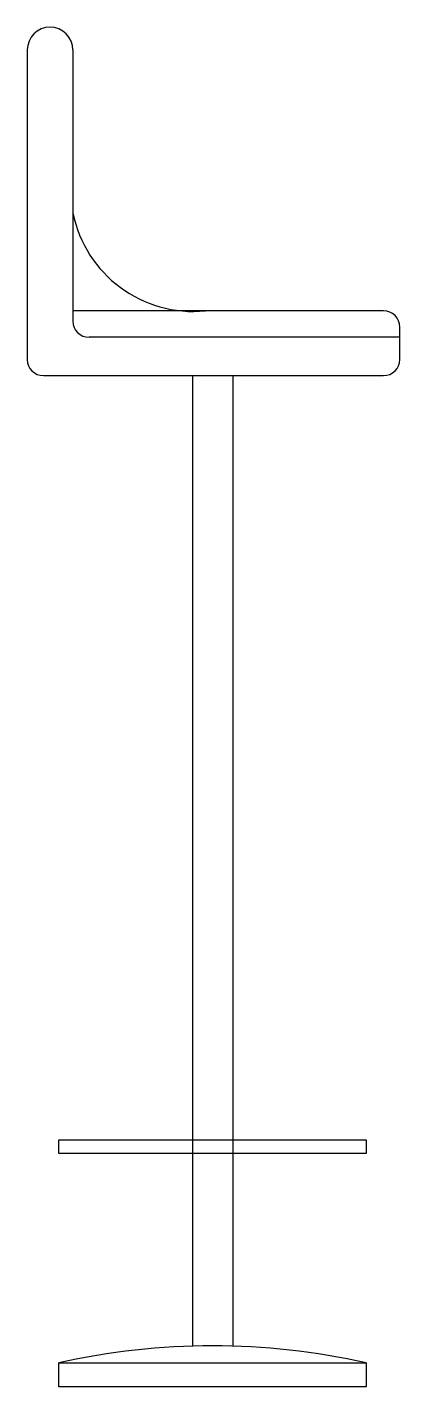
# Model space of a CAD drawing. Header units: millimetres. Extents: x -4604 to -4374, y 5364 to 6204.
import ezdxf

# ---------------------------------------------------------------- set-up
doc = ezdxf.new("R2010")
doc.units = ezdxf.units.MM

msp = doc.modelspace()

# ---------------------------------------------------------------- linework, layer by layer
at = {"color": 7}
for p, q in [((-4604.26, 6190.12), (-4604.26, 5998.89)), ((-4576.08, 6190.12), (-4576.08, 6022.57)), ((-4384.26, 6028.89), (-4576.08, 6028.89)), ((-4374.26, 5998.89), (-4374.26, 6018.89)), ((-4374.26, 6012.57), (-4566.08, 6012.57)), ((-4594.26, 5988.89), (-4384.26, 5988.89)), ((-4502.26, 5988.89), (-4502.26, 5389.08)), ((-4477.26, 5988.89), (-4477.26, 5389.06))]:
    msp.add_line(p, q, dxfattribs=at)
for points in [[(-4584.83, 5516.51), (-4395.04, 5516.51), (-4395.04, 5508.18), (-4584.83, 5508.18)], [(-4584.83, 5378.77), (-4395.04, 5378.77), (-4395.04, 5363.98), (-4584.83, 5363.98)]]:
    msp.add_lwpolyline(points, close=True, dxfattribs=at)
for centre, radius, start, end in [((-4590.17, 6190.12), 14.09, 0, 180), ((-4501.63, 6104.47), 75.94, 191.36447, 275.56765), ((-4384.26, 6018.89), 10, 0, 90), ((-4566.08, 6022.57), 10, 180, 270), ((-4594.26, 5998.89), 10, 180, 270), ((-4384.26, 5998.89), 10, 270, 0), ((-4489.93, 4958.11), 431.23, 77.28739, 102.71261)]:
    msp.add_arc(centre, radius, start, end, dxfattribs=at)

doc.saveas('drawing.dxf')
